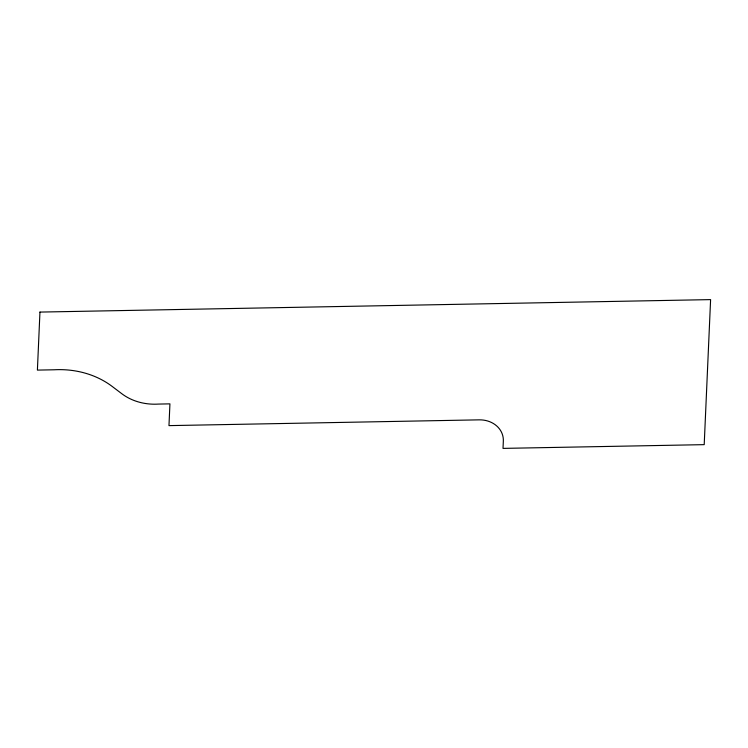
<?xml version="1.0" encoding="UTF-8"?>
<svg xmlns="http://www.w3.org/2000/svg" width="748" height="748" viewBox="0 0 748 748"><rect width="100%" height="100%" fill="white"/><g stroke="black" fill="none" stroke-linecap="round" stroke-linejoin="round"><path stroke-width="1.12" d="M39.953 312.084L37.4 370.101L54.165 369.783A84.73 72.397 -11.1 0 1 112.219 386.464L121.793 393.71A52.809 45.123 -11.1 0 0 158.445 404.079L169.927 403.864L168.973 425.621L479.141 419.852A25.292 21.617 -11.1 0 1 503.339 441.133L503.011 448.389L704.205 444.649L710.6 299.611L39.953 312.084"/></g></svg>
